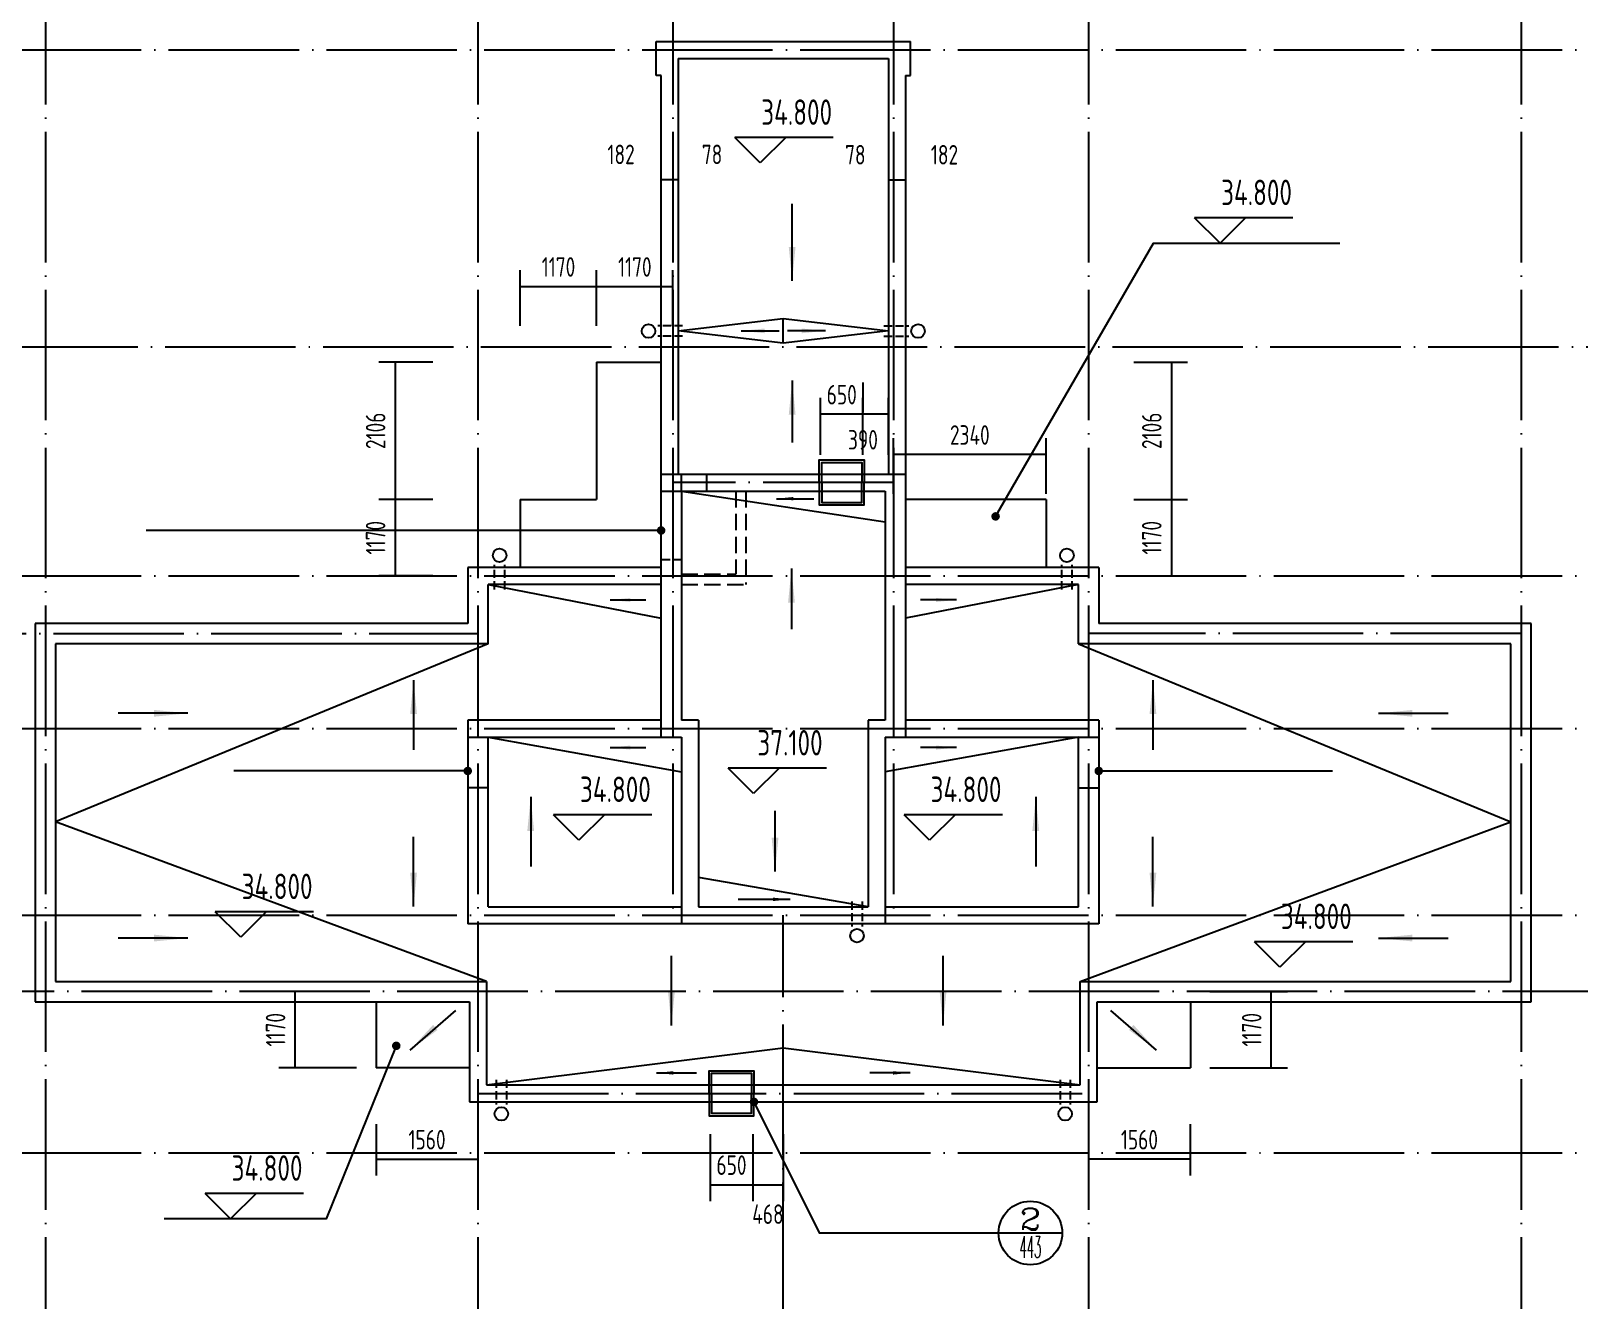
# Model space of a CAD drawing. Extents: x -726032 to 135930, y -151624 to 587044.
# Drawn here: x -339021 to -315292, y 414850 to 434298 of the extents above; entities that cross this region are included whole.
import ezdxf
from ezdxf.enums import TextEntityAlignment as Align

# ---------------------------------------------------------------- set-up
doc = ezdxf.new("R2010")
doc.units = 0
doc.header["$LTSCALE"] = 1000
doc.header["$MEASUREMENT"] = 0
doc.linetypes.add('DASH', pattern=[0.35, 0.25, -0.1])
doc.linetypes.add('DOTE', pattern=[2.42, 2, -0.2, 0.02, -0.2])
doc.layers.get('0').update_dxf_attribs({"linetype": 'CONTINUOUS'})
doc.layers.get('DEFPOINTS').update_dxf_attribs({"color": 1, "linetype": 'CONTINUOUS'})
for name, color, linetype in [('DOTE', 8, 'DOTE'), ('PUB_DIM', 245, 'CONTINUOUS'), ('ROOF', 4, 'CONTINUOUS'), ('引线', 213, 'CONTINUOUS'), ('排水', 245, 'CONTINUOUS'), ('雨水管', 20, 'CONTINUOUS')]:
    doc.layers.add(name, color=color, linetype=linetype)
doc.styles.add('COMP', font='COMPLEX', dxfattribs={"bigfont": 'hztxt'})
doc.styles.add('DIM_FONT', font='isocp.shx', dxfattribs={"width": 0.8})
doc.dimstyles.new('AXIS', dxfattribs={"dimtxt": 300, "dimasz": 1, "dimexe": 250, "dimexo": 300, "dimgap": 150, "dimtad": 1, "dimdec": 0, "dimzin": 0, "dimdsep": 46, "dimtxsty": 'DIM_FONT', "dimcen": 0.09, "dimse1": 1, "dimse2": 1, "dimclrt": 142, "dimadec": 0, "dimazin": 0, "dimtfac": 1, "dimtdec": 0, "dimtix": 1, "dimtmove": 2, "dimatfit": 3, "dimfxl": 1, "dimtolj": 1, "dimtzin": 0, "dimarcsym": 0})
doc.dimstyles.new('DIMN', dxfattribs={"dimtxt": 300, "dimasz": 1, "dimexe": 250, "dimexo": 300, "dimgap": 150, "dimtad": 1, "dimdec": 0, "dimzin": 0, "dimdsep": 46, "dimtxsty": 'DIM_FONT', "dimcen": 0.09, "dimclrt": 142, "dimadec": 0, "dimazin": 0, "dimtfac": 1, "dimtdec": 0, "dimtix": 1, "dimtmove": 2, "dimatfit": 3, "dimfxl": 1, "dimtolj": 1, "dimtzin": 0, "dimarcsym": 0})

# ---------------------------------------------------------------- blocks, each defined once
blk = doc.blocks.new('_INDEX')
blk.add_line((-0.5, 0), (0.5, 0))
blk.add_circle((0, 0), 0.5)
at = {"style": 'COMP'}
for tag, width, p, p2 in [('1', 2.333333, (-0.17, 0.05), (0.17, 0.05)), ('-', 1.166667, (-0.17, -0.39), (0.17, -0.39))]:
    blk.add_attdef(tag, text='', height=0.34, dxfattribs=dict(at, width=width)).set_placement(p, p2, align=Align.FIT)
blk = doc.blocks.new('*D248')
at = {"layer": 'DEFPOINTS', "color": 0, "transparency": 16777216}
for p in [(-328608, 417694), (-327958, 417694), (-327958, 416617)]:
    blk.add_point(p, dxfattribs=at)
at = {"layer": 'PUB_DIM', "color": 0, "lineweight": -2, "transparency": 16777216}
for p, q in [((-328608, 417394), (-328608, 416367)), ((-327958, 417394), (-327958, 416367)), ((-328609, 416617), (-328610, 416617)), ((-328608, 416617), (-327958, 416617)), ((-327957, 416617), (-327956, 416617))]:
    blk.add_line(p, q, dxfattribs=at)
at = {"layer": 'PUB_DIM', "color": 0, "transparency": 16777216}
for points in [[(-328609, 416617), (-328609, 416617), (-328608, 416617)], [(-327957, 416617), (-327957, 416617), (-327958, 416617)]]:
    blk.add_solid(points, dxfattribs=at)
at = {"layer": 'PUB_DIM', "color": 142, "transparency": 16777216, "insert": (-328283, 416917), "char_height": 300, "attachment_point": 5, "style": 'DIM_FONT'}
blk.add_mtext('\\A1;650', dxfattribs=at)
blk = doc.blocks.new('*D273')
at = {"layer": 'DEFPOINTS', "color": 0, "transparency": 16777216}
for p in [(-327958, 417694), (-327490, 417694), (-327490, 416617)]:
    blk.add_point(p, dxfattribs=at)
at = {"layer": 'PUB_DIM', "color": 0, "lineweight": -2, "transparency": 16777216}
for p, q in [((-327958, 417394), (-327958, 416367)), ((-327490, 417394), (-327490, 416367)), ((-327957, 416617), (-327491, 416617))]:
    blk.add_line(p, q, dxfattribs=at)
at = {"layer": 'PUB_DIM', "color": 0, "transparency": 16777216}
for points in [[(-327957, 416617), (-327957, 416617), (-327958, 416617)], [(-327491, 416617), (-327491, 416617), (-327490, 416617)]]:
    blk.add_solid(points, dxfattribs=at)
at = {"layer": 'PUB_DIM', "color": 142, "transparency": 16777216, "insert": (-327724, 416166), "char_height": 300, "attachment_point": 5, "style": 'DIM_FONT'}
blk.add_mtext('\\A1;468', dxfattribs=at)
blk = doc.blocks.new('*D274')
at = {"layer": 'DEFPOINTS', "color": 0, "transparency": 16777216}
for p in [(-334971, 419577), (-333730, 419577), (-333730, 418407)]:
    blk.add_point(p, dxfattribs=at)
at = {"layer": 'PUB_DIM', "color": 0, "lineweight": -2, "transparency": 16777216}
for p, q in [((-334030, 419577), (-335221, 419577)), ((-334971, 418408), (-334971, 419576)), ((-334030, 418407), (-335221, 418407))]:
    blk.add_line(p, q, dxfattribs=at)
at = {"layer": 'PUB_DIM', "color": 0, "transparency": 16777216}
for points in [[(-334971, 419576), (-334971, 419576), (-334971, 419577)], [(-334971, 418408), (-334971, 418408), (-334971, 418407)]]:
    blk.add_solid(points, dxfattribs=at)
at = {"layer": 'PUB_DIM', "color": 142, "transparency": 16777216, "insert": (-335271, 418992), "char_height": 300, "attachment_point": 5, "rotation": 90, "style": 'DIM_FONT'}
blk.add_mtext('\\A1;1170', dxfattribs=at)
blk = doc.blocks.new('_ARROW')
blk.add_solid([(0, 0), (-1, 0.1), (-1, -0.1)])
blk = doc.blocks.new('*D275')
at = {"layer": 'DEFPOINTS', "color": 0, "transparency": 16777216}
for p in [(-333730, 417844), (-332170, 417844), (-332170, 417007)]:
    blk.add_point(p, dxfattribs=at)
at = {"layer": 'PUB_DIM', "color": 0, "lineweight": -2, "transparency": 16777216}
for p, q in [((-333730, 417544), (-333730, 416757)), ((-332170, 417544), (-332170, 416757)), ((-333729, 417007), (-332171, 417007))]:
    blk.add_line(p, q, dxfattribs=at)
at = {"layer": 'PUB_DIM', "color": 0, "transparency": 16777216}
for points in [[(-333729, 417007), (-333729, 417007), (-333730, 417007)], [(-332171, 417007), (-332171, 417007), (-332170, 417007)]]:
    blk.add_solid(points, dxfattribs=at)
at = {"layer": 'PUB_DIM', "color": 142, "transparency": 16777216, "insert": (-332950, 417307), "char_height": 300, "attachment_point": 5, "style": 'DIM_FONT'}
blk.add_mtext('\\A1;1560', dxfattribs=at)
blk = doc.blocks.new('*D334')
at = {"layer": 'DEFPOINTS', "color": 0, "transparency": 16777216}
for p in [(-326918, 428424), (-326918, 427503), (-326268, 427503)]:
    blk.add_point(p, dxfattribs=at)
at = {"layer": 'PUB_DIM', "color": 0, "lineweight": -2, "transparency": 16777216}
for p, q in [((-326918, 427803), (-326918, 428674)), ((-326268, 427803), (-326268, 428674)), ((-326919, 428424), (-326920, 428424)), ((-326268, 428424), (-326918, 428424)), ((-326267, 428424), (-326266, 428424))]:
    blk.add_line(p, q, dxfattribs=at)
at = {"layer": 'PUB_DIM', "color": 0, "transparency": 16777216}
for points in [[(-326919, 428424), (-326919, 428424), (-326918, 428424)], [(-326267, 428424), (-326267, 428424), (-326268, 428424)]]:
    blk.add_solid(points, dxfattribs=at)
at = {"layer": 'PUB_DIM', "color": 142, "transparency": 16777216, "insert": (-326593, 428724), "char_height": 300, "attachment_point": 5, "style": 'DIM_FONT'}
blk.add_mtext('\\A1;650', dxfattribs=at)
blk = doc.blocks.new('*D3074')
at = {"layer": 'DEFPOINTS', "color": 0, "transparency": 16777216}
for p in [(-329180, 432016), (-329180, 430716), (-329102, 430716)]:
    blk.add_point(p, dxfattribs=at)
at = {"layer": 'PUB_DIM', "color": 0, "lineweight": -2, "transparency": 16777216}
for p, q in [((-329181, 432016), (-329182, 432016)), ((-329102, 432016), (-329180, 432016)), ((-329101, 432016), (-329100, 432016))]:
    blk.add_line(p, q, dxfattribs=at)
at = {"layer": 'PUB_DIM', "color": 0, "transparency": 16777216}
for points in [[(-329181, 432016), (-329181, 432016), (-329180, 432016)], [(-329101, 432016), (-329101, 432016), (-329102, 432016)]]:
    blk.add_solid(points, dxfattribs=at)
at = {"layer": 'PUB_DIM', "color": 142, "transparency": 16777216, "insert": (-328581, 432406), "char_height": 300, "attachment_point": 5, "style": 'DIM_FONT'}
blk.add_mtext('\\A1;78', dxfattribs=at)
blk = doc.blocks.new('*D335')
at = {"layer": 'DEFPOINTS', "color": 0, "transparency": 16777216}
for p in [(-330350, 430381), (-331520, 429480), (-330350, 429480)]:
    blk.add_point(p, dxfattribs=at)
at = {"layer": 'PUB_DIM', "color": 0, "lineweight": -2, "transparency": 16777216}
for p, q in [((-331520, 429780), (-331520, 430631)), ((-330350, 429780), (-330350, 430631)), ((-331519, 430381), (-330351, 430381))]:
    blk.add_line(p, q, dxfattribs=at)
at = {"layer": 'PUB_DIM', "color": 0, "transparency": 16777216}
for points in [[(-331519, 430381), (-331519, 430380), (-331520, 430381)], [(-330351, 430381), (-330351, 430380), (-330350, 430381)]]:
    blk.add_solid(points, dxfattribs=at)
at = {"layer": 'PUB_DIM', "color": 142, "transparency": 16777216, "insert": (-330935, 430681), "char_height": 300, "attachment_point": 5, "style": 'DIM_FONT'}
blk.add_mtext('\\A1;1170', dxfattribs=at)
blk = doc.blocks.new('*D3075')
at = {"layer": 'DEFPOINTS', "color": 0, "transparency": 16777216}
for p in [(-329361, 432016), (-329361, 430716), (-329180, 430716)]:
    blk.add_point(p, dxfattribs=at)
at = {"layer": 'PUB_DIM', "color": 0, "lineweight": -2, "transparency": 16777216}
for p, q in [((-329362, 432016), (-329363, 432016)), ((-329180, 432016), (-329361, 432016)), ((-329179, 432016), (-329178, 432016))]:
    blk.add_line(p, q, dxfattribs=at)
at = {"layer": 'PUB_DIM', "color": 0, "transparency": 16777216}
for points in [[(-329362, 432016), (-329362, 432016), (-329361, 432016)], [(-329179, 432016), (-329179, 432016), (-329180, 432016)]]:
    blk.add_solid(points, dxfattribs=at)
at = {"layer": 'PUB_DIM', "color": 142, "transparency": 16777216, "insert": (-329976, 432406), "char_height": 300, "attachment_point": 5, "style": 'DIM_FONT'}
blk.add_mtext('\\A1;182', dxfattribs=at)
blk = doc.blocks.new('*D336')
at = {"layer": 'DEFPOINTS', "color": 0, "transparency": 16777216}
for p in [(-329180, 430381), (-330350, 429480), (-329180, 429480)]:
    blk.add_point(p, dxfattribs=at)
at = {"layer": 'PUB_DIM', "color": 0, "lineweight": -2, "transparency": 16777216}
for p, q in [((-330350, 429780), (-330350, 430631)), ((-329180, 429780), (-329180, 430631)), ((-330349, 430381), (-329181, 430381))]:
    blk.add_line(p, q, dxfattribs=at)
at = {"layer": 'PUB_DIM', "color": 0, "transparency": 16777216}
for points in [[(-330349, 430381), (-330349, 430380), (-330350, 430381)], [(-329181, 430381), (-329181, 430380), (-329180, 430381)]]:
    blk.add_solid(points, dxfattribs=at)
at = {"layer": 'PUB_DIM', "color": 142, "transparency": 16777216, "insert": (-329765, 430681), "char_height": 300, "attachment_point": 5, "style": 'DIM_FONT'}
blk.add_mtext('\\A1;1170', dxfattribs=at)
blk = doc.blocks.new('*D337')
at = {"layer": 'DEFPOINTS', "color": 0, "transparency": 16777216}
for p in [(-332563, 427117), (-333438, 425947), (-332563, 425947)]:
    blk.add_point(p, dxfattribs=at)
at = {"layer": 'PUB_DIM', "color": 0, "lineweight": -2, "transparency": 16777216}
for p, q in [((-332863, 427117), (-333688, 427117)), ((-333438, 427116), (-333438, 425948)), ((-332863, 425947), (-333688, 425947))]:
    blk.add_line(p, q, dxfattribs=at)
at = {"layer": 'PUB_DIM', "color": 0, "transparency": 16777216}
for points in [[(-333439, 427116), (-333438, 427116), (-333438, 427117)], [(-333439, 425948), (-333438, 425948), (-333438, 425947)]]:
    blk.add_solid(points, dxfattribs=at)
at = {"layer": 'PUB_DIM', "color": 142, "transparency": 16777216, "insert": (-333738, 426532), "char_height": 300, "attachment_point": 5, "rotation": 90, "style": 'DIM_FONT'}
blk.add_mtext('\\A1;1170', dxfattribs=at)
blk = doc.blocks.new('*D338')
at = {"layer": 'DEFPOINTS', "color": 0, "transparency": 16777216}
for p in [(-332563, 429223), (-333438, 427117), (-332563, 427117)]:
    blk.add_point(p, dxfattribs=at)
at = {"layer": 'PUB_DIM', "color": 0, "lineweight": -2, "transparency": 16777216}
for p, q in [((-332863, 429223), (-333688, 429223)), ((-333438, 429222), (-333438, 427118)), ((-332863, 427117), (-333688, 427117))]:
    blk.add_line(p, q, dxfattribs=at)
at = {"layer": 'PUB_DIM', "color": 0, "transparency": 16777216}
for points in [[(-333439, 429222), (-333438, 429222), (-333438, 429223)], [(-333439, 427118), (-333438, 427118), (-333438, 427117)]]:
    blk.add_solid(points, dxfattribs=at)
at = {"layer": 'PUB_DIM', "color": 142, "transparency": 16777216, "insert": (-333738, 428170), "char_height": 300, "attachment_point": 5, "rotation": 90, "style": 'DIM_FONT'}
blk.add_mtext('\\A1;2106', dxfattribs=at)
blk = doc.blocks.new('*D3081')
at = {"layer": 'DEFPOINTS', "color": 0, "transparency": 16777216}
for p in [(-325878, 432011), (-325878, 430711), (-325800, 430711)]:
    blk.add_point(p, dxfattribs=at)
at = {"layer": 'PUB_DIM', "color": 0, "lineweight": -2, "transparency": 16777216}
for p, q in [((-325879, 432011), (-325880, 432011)), ((-325800, 432011), (-325878, 432011)), ((-325799, 432011), (-325798, 432011))]:
    blk.add_line(p, q, dxfattribs=at)
at = {"layer": 'PUB_DIM', "color": 0, "transparency": 16777216}
for points in [[(-325879, 432011), (-325879, 432010), (-325878, 432011)], [(-325799, 432011), (-325799, 432010), (-325800, 432011)]]:
    blk.add_solid(points, dxfattribs=at)
at = {"layer": 'PUB_DIM', "color": 142, "transparency": 16777216, "insert": (-326385, 432401), "char_height": 300, "attachment_point": 5, "style": 'DIM_FONT'}
blk.add_mtext('\\A1;78', dxfattribs=at)
blk = doc.blocks.new('*D3082')
at = {"layer": 'DEFPOINTS', "color": 0, "transparency": 16777216}
for p in [(-325800, 432011), (-325800, 430711), (-325618, 430711)]:
    blk.add_point(p, dxfattribs=at)
at = {"layer": 'PUB_DIM', "color": 0, "lineweight": -2, "transparency": 16777216}
for p, q in [((-325801, 432011), (-325802, 432011)), ((-325618, 432011), (-325800, 432011)), ((-325617, 432011), (-325616, 432011))]:
    blk.add_line(p, q, dxfattribs=at)
at = {"layer": 'PUB_DIM', "color": 0, "transparency": 16777216}
for points in [[(-325801, 432011), (-325801, 432010), (-325800, 432011)], [(-325617, 432011), (-325617, 432010), (-325618, 432011)]]:
    blk.add_solid(points, dxfattribs=at)
at = {"layer": 'PUB_DIM', "color": 142, "transparency": 16777216, "insert": (-325018, 432401), "char_height": 300, "attachment_point": 5, "style": 'DIM_FONT'}
blk.add_mtext('\\A1;182', dxfattribs=at)
blk = doc.blocks.new('*D339')
at = {"layer": 'DEFPOINTS', "color": 0, "transparency": 16777216}
for p in [(-326268, 428424), (-326268, 427503), (-325878, 427503)]:
    blk.add_point(p, dxfattribs=at)
at = {"layer": 'PUB_DIM', "color": 0, "lineweight": -2, "transparency": 16777216}
for p, q in [((-326268, 427803), (-326268, 428674)), ((-325878, 427803), (-325878, 428674)), ((-325879, 428424), (-326267, 428424))]:
    blk.add_line(p, q, dxfattribs=at)
at = {"layer": 'PUB_DIM', "color": 0, "transparency": 16777216}
for points in [[(-326267, 428424), (-326267, 428424), (-326268, 428424)], [(-325879, 428424), (-325879, 428424), (-325878, 428424)]]:
    blk.add_solid(points, dxfattribs=at)
at = {"layer": 'PUB_DIM', "color": 142, "transparency": 16777216, "insert": (-326268, 428033), "char_height": 300, "attachment_point": 5, "style": 'DIM_FONT'}
blk.add_mtext('\\A1;390', dxfattribs=at)
blk = doc.blocks.new('*D340')
at = {"layer": 'DEFPOINTS', "color": 0, "transparency": 16777216}
for p in [(-325800, 427806), (-325800, 426905), (-323460, 426905)]:
    blk.add_point(p, dxfattribs=at)
at = {"layer": 'PUB_DIM', "color": 0, "lineweight": -2, "transparency": 16777216}
for p, q in [((-325800, 427205), (-325800, 428056)), ((-323460, 427205), (-323460, 428056)), ((-323461, 427806), (-325799, 427806))]:
    blk.add_line(p, q, dxfattribs=at)
at = {"layer": 'PUB_DIM', "color": 0, "transparency": 16777216}
for points in [[(-325799, 427806), (-325799, 427806), (-325800, 427806)], [(-323461, 427806), (-323461, 427806), (-323460, 427806)]]:
    blk.add_solid(points, dxfattribs=at)
at = {"layer": 'PUB_DIM', "color": 142, "transparency": 16777216, "insert": (-324630, 428106), "char_height": 300, "attachment_point": 5, "style": 'DIM_FONT'}
blk.add_mtext('\\A1;2340', dxfattribs=at)
blk = doc.blocks.new('*D457')
at = {"layer": 'DEFPOINTS', "color": 0, "transparency": 16777216}
for p in [(-321250, 419577), (-320009, 419577), (-321250, 418407)]:
    blk.add_point(p, dxfattribs=at)
at = {"layer": 'PUB_DIM', "color": 0, "lineweight": -2, "transparency": 16777216}
for p, q in [((-320950, 419577), (-319759, 419577)), ((-320009, 418408), (-320009, 419576)), ((-320950, 418407), (-319759, 418407))]:
    blk.add_line(p, q, dxfattribs=at)
at = {"layer": 'PUB_DIM', "color": 0, "transparency": 16777216}
for points in [[(-320009, 419576), (-320009, 419576), (-320009, 419577)], [(-320009, 418408), (-320009, 418408), (-320009, 418407)]]:
    blk.add_solid(points, dxfattribs=at)
at = {"layer": 'PUB_DIM', "color": 142, "transparency": 16777216, "insert": (-320309, 418992), "char_height": 300, "attachment_point": 5, "rotation": 90, "style": 'DIM_FONT'}
blk.add_mtext('\\A1;1170', dxfattribs=at)
blk = doc.blocks.new('*D458')
at = {"layer": 'DEFPOINTS', "color": 0, "transparency": 16777216}
for p in [(-322810, 417844), (-321250, 417844), (-322810, 417007)]:
    blk.add_point(p, dxfattribs=at)
at = {"layer": 'PUB_DIM', "color": 0, "lineweight": -2, "transparency": 16777216}
for p, q in [((-322810, 417544), (-322810, 416757)), ((-321250, 417544), (-321250, 416757)), ((-321251, 417007), (-322809, 417007))]:
    blk.add_line(p, q, dxfattribs=at)
at = {"layer": 'PUB_DIM', "color": 0, "transparency": 16777216}
for points in [[(-322809, 417007), (-322809, 417007), (-322810, 417007)], [(-321251, 417007), (-321251, 417007), (-321250, 417007)]]:
    blk.add_solid(points, dxfattribs=at)
at = {"layer": 'PUB_DIM', "color": 142, "transparency": 16777216, "insert": (-322030, 417307), "char_height": 300, "attachment_point": 5, "style": 'DIM_FONT'}
blk.add_mtext('\\A1;1560', dxfattribs=at)
blk = doc.blocks.new('*D461')
at = {"layer": 'DEFPOINTS', "color": 0, "transparency": 16777216}
for p in [(-322417, 429223), (-322417, 427117), (-321541, 427117)]:
    blk.add_point(p, dxfattribs=at)
at = {"layer": 'PUB_DIM', "color": 0, "lineweight": -2, "transparency": 16777216}
for p, q in [((-322117, 429223), (-321291, 429223)), ((-321541, 429222), (-321541, 427118)), ((-322117, 427117), (-321291, 427117))]:
    blk.add_line(p, q, dxfattribs=at)
at = {"layer": 'PUB_DIM', "color": 0, "transparency": 16777216}
for points in [[(-321541, 429222), (-321541, 429222), (-321541, 429223)], [(-321541, 427118), (-321541, 427118), (-321541, 427117)]]:
    blk.add_solid(points, dxfattribs=at)
at = {"layer": 'PUB_DIM', "color": 142, "transparency": 16777216, "insert": (-321841, 428170), "char_height": 300, "attachment_point": 5, "rotation": 90, "style": 'DIM_FONT'}
blk.add_mtext('\\A1;2106', dxfattribs=at)
blk = doc.blocks.new('*D462')
at = {"layer": 'DEFPOINTS', "color": 0, "transparency": 16777216}
for p in [(-322417, 427117), (-322417, 425947), (-321541, 425947)]:
    blk.add_point(p, dxfattribs=at)
at = {"layer": 'PUB_DIM', "color": 0, "lineweight": -2, "transparency": 16777216}
for p, q in [((-322117, 427117), (-321291, 427117)), ((-321541, 427116), (-321541, 425948)), ((-322117, 425947), (-321291, 425947))]:
    blk.add_line(p, q, dxfattribs=at)
at = {"layer": 'PUB_DIM', "color": 0, "transparency": 16777216}
for points in [[(-321541, 427116), (-321541, 427116), (-321541, 427117)], [(-321541, 425948), (-321541, 425948), (-321541, 425947)]]:
    blk.add_solid(points, dxfattribs=at)
at = {"layer": 'PUB_DIM', "color": 142, "transparency": 16777216, "insert": (-321841, 426532), "char_height": 300, "attachment_point": 5, "rotation": 90, "style": 'DIM_FONT'}
blk.add_mtext('\\A1;1170', dxfattribs=at)

msp = doc.modelspace()

# ---------------------------------------------------------------- linework, layer by layer
at = {"color": 136}
for points in [[(-326937.7, 427379.2), (-326937.7, 427723.7), (-326248.7, 427723.7), (-326248.7, 427379.2)], [(-326898.7, 427379.2), (-326898.7, 427684.7), (-326287.7, 427684.7), (-326287.7, 427379.2)], [(-326937.7, 427379.2), (-326937.7, 427034.7), (-326248.7, 427034.7), (-326248.7, 427379.2)], [(-326937.7, 427379.2), (-326937.7, 427034.7), (-326248.7, 427034.7), (-326248.7, 427379.2)], [(-326898.7, 427379.2), (-326898.7, 427073.7), (-326287.7, 427073.7), (-326287.7, 427379.2)], [(-328627.7, 418019.2), (-328627.7, 418363.7), (-327938.7, 418363.7), (-327938.7, 418019.2)], [(-328588.7, 418019.2), (-328588.7, 418324.7), (-327977.7, 418324.7), (-327977.7, 418019.2)], [(-328627.7, 418019.2), (-328627.7, 417674.7), (-327938.7, 417674.7), (-327938.7, 418019.2)], [(-328588.7, 418019.2), (-328588.7, 417713.7), (-327977.7, 417713.7), (-327977.7, 418019.2)]]:
    msp.add_lwpolyline(points, dxfattribs=at)
at = {"layer": 'DOTE'}
for p, q in [((-338799.9, 435171.9), (-338799.9, 407389.9)), ((-332169.9, 435171.9), (-332169.9, 407389.9)), ((-329179.9, 435171.9), (-329179.9, 420746.6)), ((-325799.9, 435171.9), (-325799.9, 420746.6)), ((-322809.9, 435171.9), (-322809.9, 407389.9)), ((-316179.9, 435171.9), (-316179.9, 407389.9)), ((-385312.2, 434006.6), (-314465.2, 434006.6)), ((-385364.2, 429456.6), (-314465.2, 429456.6)), ((-325799.9, 427376.6), (-329179.9, 427376.6)), ((-385312.2, 425946.6), (-314465.2, 425946.6)), ((-345936.9, 425062.6), (-332169.9, 425062.6)), ((-316179.9, 425062.6), (-322809.9, 425062.6)), ((-385312.2, 423606.6), (-314465.2, 423606.6)), ((-385312.2, 420746.6), (-314465.2, 420746.6)), ((-327489.9, 407389.9), (-327489.9, 420746.6)), ((-314465.2, 419576.6), (-385312.2, 419576.6)), ((-332169.9, 418016.6), (-322809.9, 418016.6)), ((-385312.2, 417106.6), (-314465.2, 417106.6))]:
    msp.add_line(p, q, dxfattribs=at)
at = {"layer": 'PUB_DIM'}
for p, q in [((-326725.9, 432664.6), (-328232.5, 432664.6)), ((-327842.5, 432274.6), (-328232.5, 432664.6)), ((-327452.5, 432664.6), (-327842.5, 432274.6)), ((-320793.6, 431044.7), (-321183.6, 431434.7)), ((-319677, 431434.7), (-321183.6, 431434.7)), ((-320403.6, 431434.7), (-320793.6, 431044.7)), ((-326268.2, 428910.3), (-326268.2, 428453.4)), ((-326828.2, 423000.2), (-328334.9, 423000.2)), ((-327944.9, 422610.2), (-328334.9, 423000.2)), ((-327554.9, 423000.2), (-327944.9, 422610.2)), ((-330620.8, 421897.1), (-331010.8, 422287.1)), ((-329504.2, 422287.1), (-331010.8, 422287.1)), ((-330230.8, 422287.1), (-330620.8, 421897.1)), ((-324129.5, 422287.1), (-325636.1, 422287.1)), ((-325246.1, 421897.1), (-325636.1, 422287.1)), ((-324856.1, 422287.1), (-325246.1, 421897.1)), ((-334689.6, 420799.5), (-336196.2, 420799.5)), ((-335806.2, 420409.5), (-336196.2, 420799.5)), ((-335416.2, 420799.5), (-335806.2, 420409.5)), ((-319877, 419950.6), (-320267, 420340.6)), ((-318760.4, 420340.6), (-320267, 420340.6)), ((-319487, 420340.6), (-319877, 419950.6)), ((-334843.7, 416483.2), (-336350.3, 416483.2)), ((-335960.3, 416093.2), (-336350.3, 416483.2)), ((-335570.3, 416483.2), (-335960.3, 416093.2))]:
    msp.add_line(p, q, dxfattribs=at)
for points in [[(-327594.8, 427130.1), (-327022.3, 427130.1)], [(-330144.2, 425578.1), (-329594.1, 425578.1)], [(-324835.2, 425578.1), (-325385.3, 425578.1)], [(-330144.2, 423315.8), (-329594.1, 423315.8)], [(-324835.6, 423315.8), (-325385.6, 423315.8)], [(-327384.9, 420990.1), (-328179.2, 420990.1)], [(-329434.2, 418330.6), (-328819, 418330.6)], [(-325545.6, 418330.6), (-326160.8, 418330.6)]]:
    msp.add_lwpolyline(points, dxfattribs=at)
at = {"layer": 'ROOF'}
for p, q in [((-329439.7, 434136.6), (-325540.2, 434136.6)), ((-329439.7, 433616.6), (-329439.7, 434136.6)), ((-325540.2, 433616.6), (-325540.2, 434136.6)), ((-329101.7, 433876.6), (-325878.2, 433876.6)), ((-329101.7, 433876.6), (-329101.7, 427506.6)), ((-325878.2, 433876.6), (-325878.2, 427506.6)), ((-329361.5, 433616.6), (-329439.7, 433616.6)), ((-329361.5, 423476.6), (-329361.5, 433616.6)), ((-325618.2, 433616.6), (-325618.2, 423476.6)), ((-325618.2, 433616.6), (-325540.2, 433616.6)), ((-330349.9, 429222.6), (-330349.9, 427116.6)), ((-330349.9, 429222.6), (-329361.5, 429222.6)), ((-329361.5, 427506.6), (-325624.7, 427506.6)), ((-329361.5, 427246.6), (-325929.9, 427246.6)), ((-329049.9, 427246.6), (-329049.9, 423736.6)), ((-325929.9, 427246.6), (-325929.9, 423736.6)), ((-331519.9, 427116.6), (-331519.9, 426076.6)), ((-331519.9, 427116.6), (-330349.9, 427116.6)), ((-323459.9, 427116.6), (-325618.2, 427116.6)), ((-323459.9, 427116.6), (-323459.9, 426076.6)), ((-332325.9, 426076.6), (-332325.9, 425218.6)), ((-329361.5, 426076.6), (-332325.9, 426076.6)), ((-322653.9, 426076.6), (-325618.2, 426076.6)), ((-322653.9, 426076.6), (-322653.9, 425218.6)), ((-332013.9, 424906.6), (-332013.9, 425816.6)), ((-329361.5, 425816.6), (-332013.9, 425816.6)), ((-322965.9, 425816.6), (-325618.2, 425816.6)), ((-322965.9, 424906.6), (-322965.9, 425816.6)), ((-338955.9, 425218.6), (-338955.9, 419420.6)), ((-332325.9, 425218.6), (-338955.9, 425218.6)), ((-316023.9, 425218.6), (-322653.9, 425218.6)), ((-316023.9, 419420.6), (-316023.9, 425218.6)), ((-338643.9, 424906.6), (-338643.9, 419732.6)), ((-332013.9, 424906.6), (-338643.9, 424906.6)), ((-316335.9, 424906.6), (-322965.9, 424906.6)), ((-316335.9, 419732.6), (-316335.9, 424906.6)), ((-332325.9, 423736.6), (-332325.9, 420616.6)), ((-329361.5, 423736.6), (-332325.9, 423736.6)), ((-328789.9, 423736.6), (-329049.9, 423736.6)), ((-328789.9, 423736.6), (-328789.9, 420876.6)), ((-326189.9, 423736.6), (-326189.9, 420876.6)), ((-325929.9, 423736.6), (-326189.9, 423736.6)), ((-322653.9, 423736.6), (-325618.2, 423736.6)), ((-322653.9, 423736.6), (-322653.9, 420616.6)), ((-332325.9, 423476.6), (-329049.9, 423476.6)), ((-332013.9, 420876.6), (-332013.9, 423476.6)), ((-329049.9, 423476.6), (-329049.9, 420616.6)), ((-325929.9, 423476.6), (-322653.9, 423476.6)), ((-325929.9, 423476.6), (-325929.9, 420616.6)), ((-322965.9, 420876.6), (-322965.9, 423476.6)), ((-332013.9, 422696.6), (-332325.9, 422696.6)), ((-322965.9, 422696.6), (-322653.9, 422696.6)), ((-332013.9, 420876.6), (-329049.9, 420876.6)), ((-328789.9, 420876.6), (-326189.9, 420876.6)), ((-325929.9, 420876.6), (-322965.9, 420876.6)), ((-322653.9, 420616.6), (-332325.9, 420616.6)), ((-338643.9, 419732.6), (-332039.9, 419732.6)), ((-332039.9, 419732.6), (-332039.9, 418146.6)), ((-322939.9, 418146.6), (-322939.9, 419732.6)), ((-322939.9, 419732.6), (-316335.9, 419732.6)), ((-338955.9, 419420.6), (-332299.9, 419420.6)), ((-333729.9, 419420.6), (-333729.9, 418406.6)), ((-332299.9, 419420.6), (-332299.9, 417886.6)), ((-322679.9, 417886.6), (-322679.9, 419420.6)), ((-322679.9, 419420.6), (-316023.9, 419420.6)), ((-321249.9, 419420.6), (-321249.9, 418406.6)), ((-332299.9, 418406.6), (-333729.9, 418406.6)), ((-322679.9, 418406.6), (-321249.9, 418406.6)), ((-332039.9, 418146.6), (-322939.9, 418146.6)), ((-332299.9, 417886.6), (-322679.9, 417886.6))]:
    msp.add_line(p, q, dxfattribs=at)
at = {"layer": 'ROOF', "linetype": 'DASH'}
for p, q in [((-328217.9, 427246.6), (-328217.9, 425972.6)), ((-328061.9, 427246.6), (-328061.9, 425816.6)), ((-329049.9, 425972.6), (-328217.9, 425972.6)), ((-329049.9, 425816.6), (-328061.9, 425816.6))]:
    msp.add_line(p, q, dxfattribs=at)
at = {"layer": 'ROOF', "linetype": 'DASH', "ltscale": 0.5}
msp.add_line((-329049.9, 426193.6), (-329361.5, 426193.6), dxfattribs=at)
at = {"layer": '引线'}
for p, q in [((-332325.9, 422957.4), (-335909.4, 422957.4)), ((-322653.9, 422957.4), (-319070.3, 422957.4))]:
    msp.add_line(p, q, dxfattribs=at)
for points in [[(-324234.8, 426858.8), (-321812.2, 431044.7), (-318959.4, 431044.7)], [(-329361.5, 426642.9), (-337254.1, 426642.9)], [(-333421.3, 418745.3), (-334496, 416093.2), (-336978.9, 416093.2)], [(-327938.7, 417886.6), (-326938.3, 415877.1), (-323601.7, 415877.1)]]:
    msp.add_lwpolyline(points, dxfattribs=at)
at = {"layer": '引线', "const_width": 64.7}
for points in [[(-324267.4, 426858.8, 1), (-324202.1, 426858.8, 1)], [(-329394.1, 426642.9, 1), (-329328.8, 426642.9, 1)], [(-332293.2, 422957.4, -1), (-332358.5, 422957.4, -1)], [(-322686.5, 422957.4, 1), (-322621.2, 422957.4, 1)], [(-333454, 418745.3, 1), (-333388.7, 418745.3, 1)], [(-327971.4, 417886.6, 1), (-327906.1, 417886.6, 1)]]:
    msp.add_lwpolyline(points, format="xyb", close=True, dxfattribs=at)
at = {"layer": '排水'}
for p, q in [((-329101.7, 429703.6), (-327489.7, 429892.1)), ((-327489.7, 429892.1), (-325877.7, 429703.6)), ((-327489.7, 429515.2), (-327489.7, 429892.1)), ((-327489.7, 429515.2), (-329101.7, 429703.6)), ((-325877.7, 429703.6), (-327489.7, 429515.2)), ((-327353.2, 428938.9), (-327353.2, 427993.4)), ((-329049.9, 427246.6), (-329049.9, 427506.6)), ((-328659.9, 427246.6), (-328659.9, 427506.6)), ((-329049.9, 427246.6), (-325929.9, 426775.8)), ((-332013.9, 425816.6), (-329361.5, 425297)), ((-322965.6, 425816.6), (-325618, 425297)), ((-332013.9, 424906.6), (-338643.9, 422176.6)), ((-322965.9, 424906.6), (-316335.9, 422176.6)), ((-332013.9, 423476.6), (-329049.9, 422944.5)), ((-322965.9, 423476.6), (-325929.9, 422944.5)), ((-332039.9, 419732.6), (-338643.9, 422176.6)), ((-322939.9, 419732.6), (-316335.9, 422176.6)), ((-326189.9, 420876.6), (-328789.9, 421326.9)), ((-332039.9, 418146.6), (-327489.9, 418712.2)), ((-327489.9, 418712.2), (-322939.9, 418146.6))]:
    msp.add_line(p, q, dxfattribs=at)
for points in [[(-327353.2, 430468.4), (-327353.2, 431650.1)], [(-328136.3, 429701.8), (-327554.7, 429701.8)], [(-326843.1, 429701.8), (-327424.7, 429701.8)], [(-327364, 426057.8), (-327364, 425128.4)], [(-333156.7, 424349.7), (-333156.7, 423281.4)], [(-321823.1, 424349.7), (-321823.1, 423281.4)], [(-336614, 423841), (-337682.3, 423841)], [(-318365.7, 423841), (-317297.4, 423841)], [(-331360.8, 422559.4), (-331360.8, 421491.1)], [(-323618.9, 422559.4), (-323618.9, 421491.1)], [(-327615.8, 421415.4), (-327615.8, 422344.9)], [(-333156.7, 420881.4), (-333156.7, 421949.7)], [(-321823.1, 420881.4), (-321823.1, 421949.7)], [(-336614, 420396.8), (-337682.3, 420396.8)], [(-318365.7, 420396.8), (-317297.4, 420396.8)], [(-329203.9, 419056.6), (-329203.9, 420124.9)], [(-325040.6, 419056.6), (-325040.6, 420124.9)], [(-333210.6, 418680.7), (-332509.5, 419286.1)], [(-321769.1, 418680.7), (-322470.2, 419286.1)]]:
    msp.add_lwpolyline(points, dxfattribs=at)
msp.add_solid([(-329049.9, 427506.6), (-329049.9, 427246.6), (-328659.9, 427246.6), (-329049.9, 427506.6)], dxfattribs=at)
at = {"layer": '雨水管', "linetype": 'DASH', "ltscale": 0.5}
for p, q in [((-329033.9, 429776.5), (-329412.8, 429776.5)), ((-325945.5, 429776.5), (-325566.6, 429776.5)), ((-329033.9, 429620.5), (-329412.8, 429620.5)), ((-325945.5, 429620.5), (-325566.6, 429620.5)), ((-331915.6, 425739.7), (-331915.6, 426118.7)), ((-331759.6, 425739.7), (-331759.6, 426118.7)), ((-323219.8, 425739.7), (-323219.8, 426118.7)), ((-323063.8, 425739.7), (-323063.8, 426118.7)), ((-326437.6, 420955), (-326437.6, 420576.1)), ((-326281.6, 420955), (-326281.6, 420576.1)), ((-331888.7, 418225), (-331888.7, 417846.1)), ((-331732.7, 418225), (-331732.7, 417846.1)), ((-323247, 418225), (-323247, 417846.1)), ((-323091, 418225), (-323091, 417846.1))]:
    msp.add_line(p, q, dxfattribs=at)
at = {"layer": '雨水管'}
for centre in [(-329555.7, 429698.5), (-325423.7, 429698.5), (-331837.6, 426261.6), (-323141.8, 426261.6), (-326359.6, 420433.2), (-331810.7, 417703.2), (-323169, 417703.2)]:
    msp.add_circle(centre, 104, dxfattribs=at)

# ---------------------------------------------------------------- block references
at = {"layer": 'PUB_DIM', "rotation": 180}
for p, xscale, yscale, zscale in [((-327594.8, 427130.1), 260, 260, 260), ((-330144.2, 425578.1), 312, 312, 312), ((-324835.2, 425578.1), -312, 312, 312), ((-330144.2, 423315.8), 312, 312, 312), ((-324835.6, 423315.8), -312, 312, 312), ((-327384.9, 420990.1), -260, 260, 260), ((-329434.2, 418330.6), 260, 260, 260), ((-325545.6, 418330.6), -260, 260, 260)]:
    msp.add_blockref('_ARROW', p, dxfattribs=dict(at, xscale=xscale, yscale=yscale, zscale=zscale))
at = {"layer": '引线'}
ref = msp.add_blockref('_INDEX', (-323701.8, 415877.1), dxfattribs=dict(at, xscale=975, yscale=975, zscale=975))
ref.add_attrib('1', '2', dxfattribs={"layer": '0', "height": 331.5, "style": 'COMP', "width": 1.5}).set_placement((-323867.5, 415925.8), (-323536, 415925.8), align=Align.FIT)
ref.add_attrib('-', '443', dxfattribs={"layer": '0', "height": 331.5, "style": 'COMP', "width": 0.375}).set_placement((-323867.5, 415496.8), (-323536, 415496.8), align=Align.FIT)
at = {"layer": '排水'}
for p, xscale, yscale, zscale, rotation in [((-327353.2, 430468.4), 520, 520, 520, 270), ((-328136.3, 429701.8), 364, 364, 364, 180), ((-326843.1, 429701.8), -364, 364, 364, 180), ((-327353.2, 428938.9), -520, 520, 520, 270), ((-327364, 426057.8), 520, 520, 520, 90), ((-333156.7, 424349.7), 520, 520, 520, 90), ((-321823.1, 424349.7), -520, 520, 520, 270), ((-331360.8, 422559.4), 520, 520, 520, 90), ((-323618.9, 422559.4), -520, 520, 520, 270), ((-327615.8, 421415.4), 520, 520, 520, 270), ((-333156.7, 420881.4), -520, 520, 520, 90), ((-321823.1, 420881.4), 520, 520, 520, 270), ((-329203.9, 419056.6), -520, 520, 520, 90), ((-325040.6, 419056.6), -520, 520, 520, 90), ((-333210.6, 418680.7), 520.0000000000035, 520.0000000000035, 520.0000000000035, 221.7992556830004), ((-321769.1, 418680.7), -520.0000000000036, 520, 520, 138.2007443169996)]:
    msp.add_blockref('_ARROW', p, dxfattribs=dict(at, xscale=xscale, yscale=yscale, zscale=zscale, rotation=rotation))
at = {"layer": '排水', "yscale": 520, "zscale": 520}
for p, xscale in [((-336614, 423841), 520), ((-318365.7, 423841), -520), ((-336614, 420396.8), 520), ((-318365.7, 420396.8), -520)]:
    msp.add_blockref('_ARROW', p, dxfattribs=dict(at, xscale=xscale))

# ---------------------------------------------------------------- texts
at = {"layer": 'PUB_DIM', "style": 'DIM_FONT', "width": 0.8}
for s, p in [('34.800', (-327284.2, 433054.6)), ('34.800', (-320235.3, 431824.7)), ('37.100', (-327386.6, 423390.2)), ('34.800', (-330062.5, 422677.1)), ('34.800', (-324687.8, 422677.1)), ('34.800', (-335247.9, 421189.5)), ('34.800', (-319318.7, 420730.6)), ('34.800', (-335402, 416873.2))]:
    msp.add_text(s, height=390, dxfattribs=at).set_placement(p, align=Align.MIDDLE)

# ---------------------------------------------------------------- dimensions: what is measured, and where the dimension line sits
at = {"layer": 'PUB_DIM'}
for base, p1, p2, dimstyle, picture, middle in [((-329361.5, 432015.7), (-329179.9, 430715.7), (-329361.5, 430715.7), 'AXIS', '*D3075', (-329976.1, 432405.7)), ((-329179.9, 432015.7), (-329101.7, 430715.7), (-329179.9, 430715.7), 'AXIS', '*D3074', (-328580.7, 432405.7)), ((-325878.2, 432010.6), (-325799.9, 430710.6), (-325878.2, 430710.6), 'AXIS', '*D3081', (-326384.7, 432400.6)), ((-325799.9, 432010.6), (-325618.2, 430710.6), (-325799.9, 430710.6), 'AXIS', '*D3082', (-325018.1, 432400.6)), ((-326268.2, 428423.8), (-325878.2, 427503.2), (-326268.2, 427503.2), 'DIMN', '*D339', (-326268.2, 428032.9))]:
    dim = msp.add_linear_dim(base=base, p1=p1, p2=p2, angle=180, dimstyle=dimstyle, dxfattribs=at)
    dim.commit()
    dim.dimension.update_dxf_attribs({"geometry": picture, "text_midpoint": middle, "dimtype": 161})
for base, p1, p2, picture, middle in [((-330349.9, 430380.5), (-331519.9, 429479.8), (-330349.9, 429479.8), '*D335', (-330934.9, 430680.5)), ((-329179.9, 430380.5), (-330349.9, 429479.8), (-329179.9, 429479.8), '*D336', (-329764.9, 430680.5)), ((-325799.9, 427805.9), (-323459.9, 426905.2), (-325799.9, 426905.2), '*D340', (-324629.9, 428106)), ((-332169.9, 417007.3), (-333729.9, 417843.9), (-332169.9, 417843.9), '*D275', (-332949.9, 417307.3)), ((-327958.2, 416617.3), (-328608.2, 417694.2), (-327958.2, 417694.2), '*D248', (-328283.2, 416917.3)), ((-322809.9, 417007.3), (-321249.9, 417843.9), (-322809.9, 417843.9), '*D458', (-322029.9, 417307.3))]:
    dim = msp.add_linear_dim(base=base, p1=p1, p2=p2, dimstyle='DIMN', dxfattribs=at)
    dim.commit()
    dim.dimension.update_dxf_attribs({"geometry": picture, "text_midpoint": middle})
for base, p1, p2, angle, picture, middle in [((-333438.4, 427116.6), (-332563.2, 429222.6), (-332563.2, 427116.6), 270, '*D338', (-333738.5, 428169.6)), ((-321541.3, 427116.6), (-322416.6, 429222.6), (-322416.6, 427116.6), 90, '*D461', (-321841.3, 428169.6)), ((-333438.4, 425946.6), (-332563.2, 427116.6), (-332563.2, 425946.6), 270, '*D337', (-333738.4, 426531.6)), ((-321541.3, 425946.6), (-322416.6, 427116.6), (-322416.6, 425946.6), 90, '*D462', (-321841.3, 426531.6)), ((-334971, 419576.6), (-333729.9, 418406.6), (-333729.9, 419576.6), 90, '*D274', (-335271, 418991.6)), ((-320008.8, 419576.6), (-321249.9, 418406.6), (-321249.9, 419576.6), 270, '*D457', (-320308.8, 418991.6))]:
    dim = msp.add_linear_dim(base=base, p1=p1, p2=p2, angle=angle, dimstyle='DIMN', dxfattribs=at)
    dim.commit()
    dim.dimension.update_dxf_attribs({"geometry": picture, "text_midpoint": middle})
dim = msp.add_aligned_dim(p1=(-326268.2, 427503.2), p2=(-326918.2, 427503.2), distance=-920.6, dimstyle='DIMN', dxfattribs=at)
dim.commit()
dim.dimension.update_dxf_attribs({"geometry": '*D334', "text_midpoint": (-326593.2, 428723.8)})
dim = msp.add_linear_dim(base=(-327489.9, 416617.3), p1=(-327958.2, 417694.2), p2=(-327489.9, 417694.2), dimstyle='DIMN', dxfattribs=at)
dim.commit()
dim.dimension.update_dxf_attribs({"geometry": '*D273', "text_midpoint": (-327724, 416165.9), "dimtype": 160})

doc.saveas('drawing.dxf')
